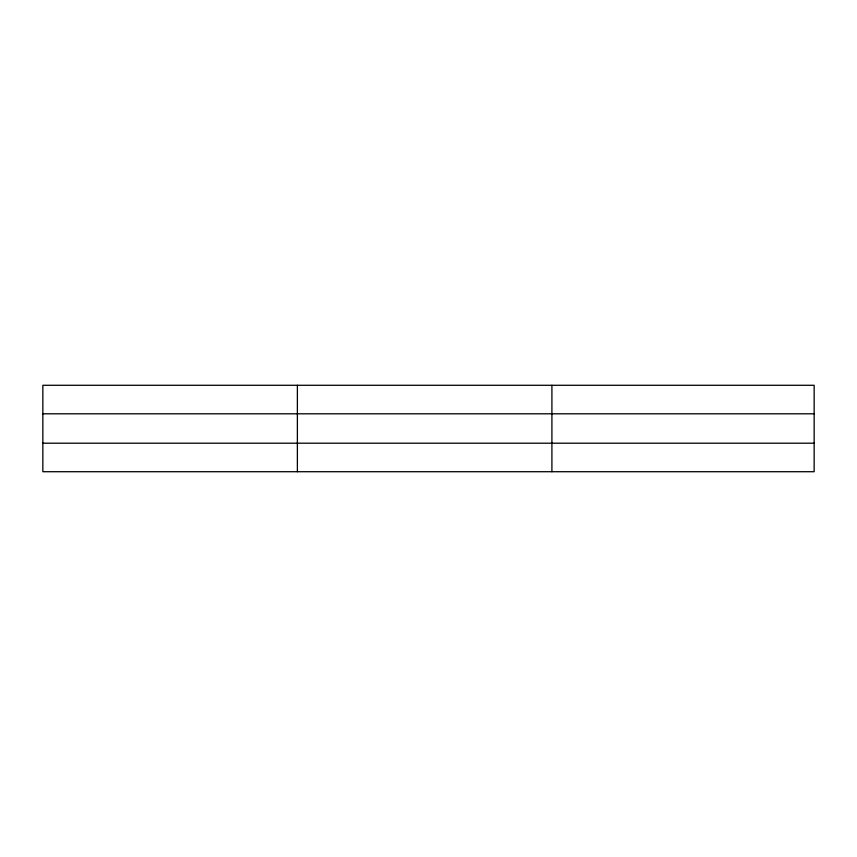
<?xml version="1.0" encoding="UTF-8"?>
<svg xmlns="http://www.w3.org/2000/svg" width="857" height="857" viewBox="0 0 857 857"><rect width="100%" height="100%" fill="white"/><g stroke="black" fill="none" stroke-linecap="round" stroke-linejoin="round"><path stroke-width="1.29" d="M297.379 385.286L297.379 471.714M551.908 385.286L551.908 471.714M814.15 413.802L814.15 385.286L42.85 385.286L42.85 471.714L814.15 471.714L814.15 413.802L42.85 413.802M42.85 443.198L814.15 443.198"/></g></svg>
